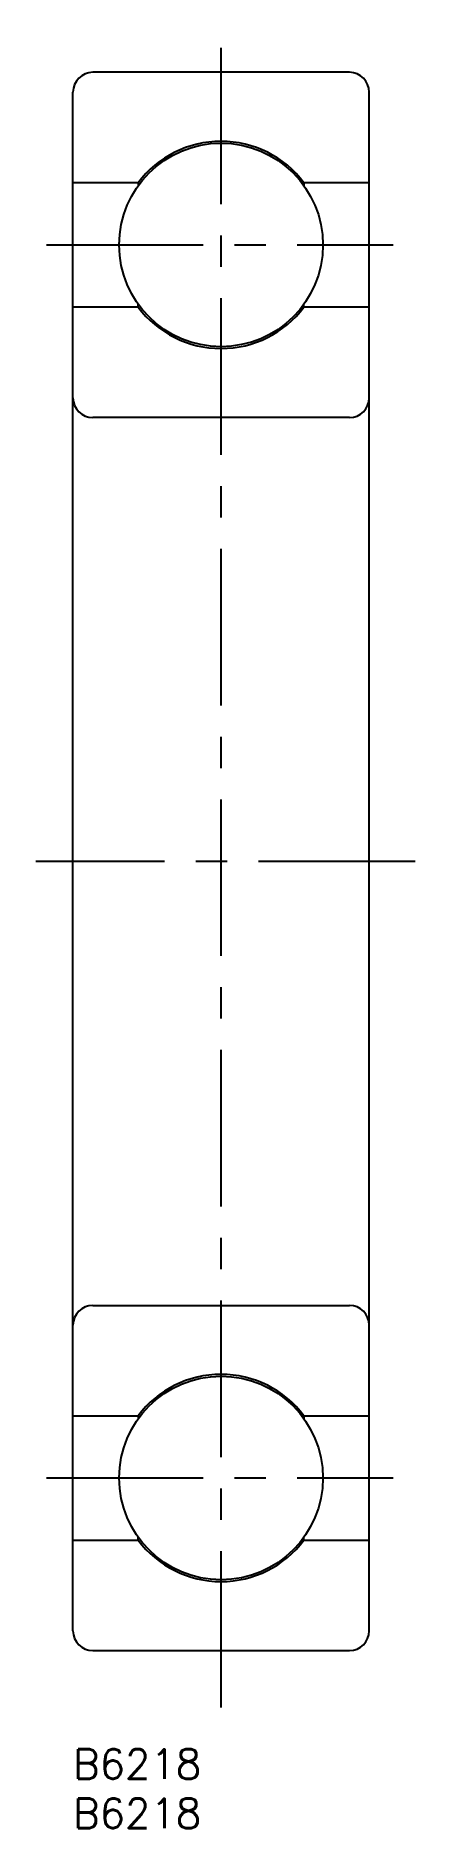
# Model space of a CAD drawing. Extents: x -4 to 35, y -8 to 174.
import ezdxf

# ---------------------------------------------------------------- set-up
doc = ezdxf.new("R2010")
doc.units = 0
doc.header["$LTSCALE"] = 0.5
doc.linetypes.add('CENTER', pattern=[50.8, 31.75, -6.35, 6.35, -6.35])
for name, color, linetype in [('MSM_CENTER', 1, 'CENTER'), ('MSM_CONTINUOUS', 7, 'CONTINUOUS'), ('MSM_PART_NUMBER', 7, 'CONTINUOUS')]:
    doc.layers.add(name, color=color, linetype=linetype)
doc.styles.get("Standard").update_dxf_attribs({"font": 'txt.shx', "height": 3, "bigfont": 'bigfont.shx'})

msp = doc.modelspace()

# ---------------------------------------------------------------- linework, layer by layer
at = {"layer": 'MSM_CENTER'}
for p, q in [((15, 4.22), (15, 173.7)), ((-2.68, 152.5), (32.44, 152.5)), ((34.66, 90), (-3.76, 90)), ((-2.68, 27.5), (32.44, 27.5))]:
    msp.add_line(p, q, dxfattribs=at)
at = {"layer": 'MSM_CONTINUOUS'}
for p, q in [((28, 170), (2, 170)), ((0, 12), (0, 168)), ((30, 12), (30, 168)), ((6.6, 158.8), (0, 158.8)), ((6.6, 158.8), (6.6, 158.5)), ((30, 158.8), (23.4, 158.8)), ((23.4, 158.8), (23.4, 158.5)), ((6.6, 146.2), (0, 146.2)), ((6.6, 146.2), (6.6, 146.5)), ((23.4, 146.2), (23.4, 146.5)), ((30, 146.2), (23.4, 146.2)), ((28, 135), (2, 135)), ((2, 45), (28, 45)), ((0, 33.8), (6.6, 33.8)), ((6.6, 33.8), (6.6, 33.5)), ((23.4, 33.8), (30, 33.8)), ((23.4, 33.8), (23.4, 33.5)), ((0, 21.2), (6.6, 21.2)), ((6.6, 21.2), (6.6, 21.5)), ((23.4, 21.2), (23.4, 21.5)), ((23.4, 21.2), (30, 21.2)), ((2, 10), (28, 10))]:
    msp.add_line(p, q, dxfattribs=at)
for centre in [(15, 152.5), (15, 27.5)]:
    msp.add_circle(centre, 10.32, dxfattribs=at)
for centre, radius, start, end in [((2, 168), 2, 90, 180), ((28, 168), 2, 0, 90), ((15, 152.5), 10.5, 36.8699, 143.1301), ((15, 152.5), 10.5, 216.8699, 323.1301), ((2, 137), 2, 180, 270), ((28, 137), 2, 270, 0), ((2, 43), 2, 90, 180), ((28, 43), 2, 360, 90), ((15, 27.5), 10.5, 36.8699, 143.1301), ((15, 27.5), 10.5, 216.8699, 323.1301), ((2, 12), 2, 180, 270), ((28, 12), 2, 270, 0)]:
    msp.add_arc(centre, radius, start, end, dxfattribs=at)

# ---------------------------------------------------------------- texts
at = {"layer": 'MSM_PART_NUMBER'}
for p in [(0, -3), (0, -8)]:
    msp.add_text('B6218', height=3, dxfattribs=at).set_placement(p)

doc.saveas('drawing.dxf')
